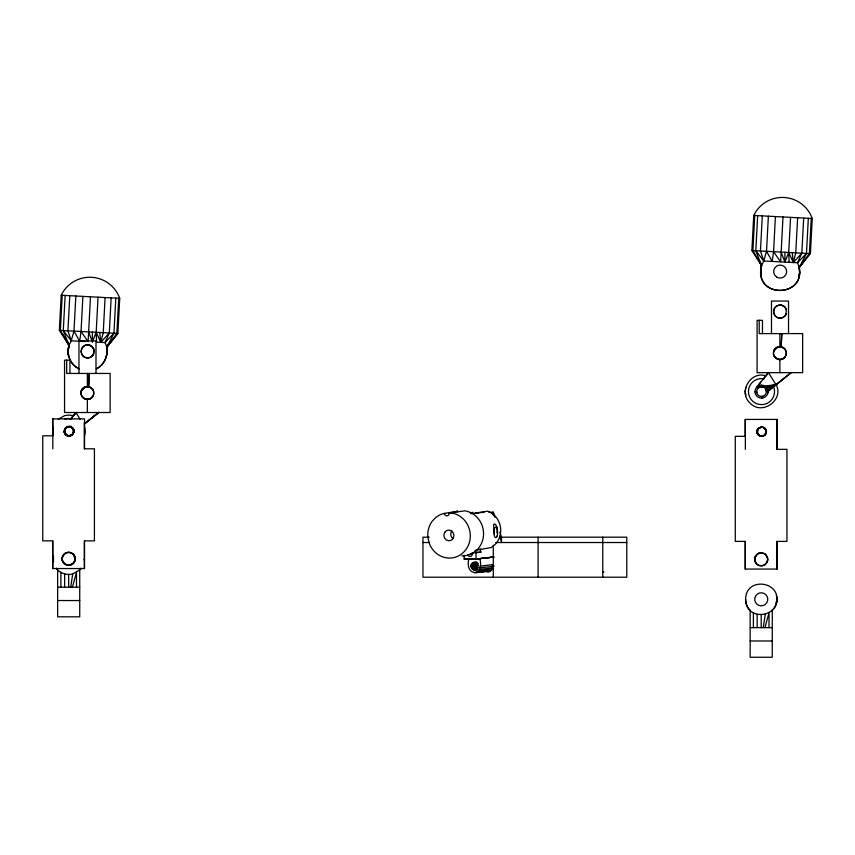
<?xml version="1.0" encoding="UTF-8"?>
<svg xmlns="http://www.w3.org/2000/svg" width="855" height="855" viewBox="0 0 855 855"><rect width="100%" height="100%" fill="white"/><g stroke="black" fill="none" stroke-linecap="round" stroke-linejoin="round"><path stroke-width="1.28" d="M84.356 558.881L84.207 559.961M776.479 602.273C781.299 581.122 745.742 576.388 745.592 599.248C745.859 622.793 781.94 617.054 776.351 595.272M98.036 297.187L96.188 332.296L92.34 341.904L92.404 332.093M790.565 217.373L788.716 252.482L784.869 262.09L784.933 252.278M65.215 433.058L65.301 428.975L68.09 426.763C63.078 427.895 64.275 435.997 69.341 435.761C74.075 433.816 73.498 434.18 69.02 435.772C74.898 435.922 74.791 426.207 68.838 426.581L70.473 426.698L67.652 426.763L65.514 428.013A4.884 4.884 0 0 0 64.745 429.028M757.744 433.592L757.487 432.929L759.678 435.74M62.191 557.706L62.501 561.062L64.424 563.819L63.323 562.569M75.026 559.929L73.915 555.066M90.47 296.792L88.118 341.679L81.043 331.494L82.892 296.386M782.998 216.967L780.647 261.865L773.572 251.68L775.421 216.572M79.323 368.89C70.538 365.171 66.156 354.355 69.041 345.399L59.358 330.351L61.207 295.242L119.721 298.331L117.872 333.439L106.725 347.301C108.307 355.744 104.139 364.871 96.369 368.815M62.212 295.296L60.352 330.404L69.041 345.399L68.122 350.411M75.838 296.012L73.99 331.12L71.222 340.792L69.041 345.399L63.281 330.554L65.13 295.445M69.779 295.691L67.93 330.8L71.222 340.792L85.703 341.551M88.653 386.759L89.209 373.453M105.09 297.561L103.241 332.67L100.783 342.353L96.188 332.296L96.562 342.128L105.005 342.577L113.95 333.236L115.799 298.128M96.519 368.783C105.817 364.102 109.857 351.822 105.005 342.577L109.301 332.99L111.15 297.882M118.727 298.277L116.868 333.386L106.725 347.301L113.95 333.236M803.679 218.068L801.83 253.166L797.533 262.752C811.384 296.803 753.287 301.388 761.57 265.584L751.887 250.536L753.736 215.428A31.742 31.742 0 0 1 812.25 218.517L810.401 253.625L799.254 267.487C805.057 298.566 754.078 297.572 761.26 266.963M754.741 215.481L752.881 250.59L761.57 265.584L760.651 270.597M768.367 216.197L766.518 251.306L763.75 260.978L761.57 265.584L755.809 250.739L757.658 215.631M762.307 215.877L760.458 250.985L763.75 260.978L797.533 262.752L806.479 253.411L808.328 218.303M781.855 334.187L781.181 346.895L781.737 333.6L759.208 333.6L759.208 320.315M797.619 217.747L795.77 252.845L793.312 262.538L788.716 252.482L789.09 262.314M811.256 218.463L809.396 253.572L799.254 267.487L806.479 253.411M799.575 272.649L799.19 267.562L800.398 265.21M88.578 386.749L89.326 374.041M67.556 341.626C70.719 345.912 66.861 350.721 68.432 355.413C69.854 361.131 73.615 366.517 79.162 368.847M761.495 265.787L760.084 261.812M65.311 433.987L64.339 431.476L65.311 428.366M757.84 434.511C752.934 428.045 766.24 423.62 766.508 431.593M70.42 426.698C73.316 427.286 74.823 430.835 73.423 433.378M763.002 427.233L761.367 427.105C767.32 426.731 767.427 436.456 761.548 436.307C765.834 435.035 766.753 433.998 762.029 436.307C758.973 436.702 756.173 433.603 757.006 430.621M476.064 562.729C483.428 577.959 460.866 564.642 476.182 562.216L476.972 562.622L475.262 562.333M468.85 558.646C464.5 576.901 484.7 577.093 479.847 558.646L493.1 556.99M58.247 419.196L64.691 415.616L68.902 415.06L73.412 415.722L75.988 412.313L70.473 419.132M68.902 435.761C62.768 435.965 63.163 425.929 69.276 426.581M64.788 431.283L65.023 429.819M73.423 432.256L73.509 431.059M73.947 431.059L73.38 433.378M757.551 433.004L757.829 429.509L760.576 427.297M761.324 427.105C766.54 426.72 767.715 434.832 762.778 436.114M766.08 431.593L764.808 434.874M52.657 431.369L53.202 427.158L52.657 431.369L53.224 435.58L52.657 431.294M84.666 435.516L85.211 431.294L84.645 427.083M775.955 384.29C784.751 399.691 761.901 416.118 749.985 403.004C738.143 392.231 750.369 370.942 765.642 375.74M89.006 386.802L85.692 386.802L82.817 388.459C75.988 395.063 88.46 404.308 92.896 396.186C96.775 390.115 87.691 383.136 82.817 388.459A6.466 6.413 -90 0 0 81.802 389.784L81.161 391.334A6.402 6.402 0 0 0 87.349 399.392L87.349 412.516M745.186 391.515L745.731 387.294M767.865 392.958C768.805 388.961 765.268 384.803 761.153 385.113A6.509 6.509 0 0 0 754.997 391.953A6.509 6.509 0 0 0 761.848 398.109A6.509 6.509 0 0 0 768.004 391.269L791.27 372.481M53.063 558.817L53.459 561.853L53.47 555.782M484.903 570.627L485.672 571.311A5.536 4.66 90 0 0 490.257 571.311L491.935 569.355L492.395 565.305M776.735 600.392L776.34 603.363A15.647 15.647 0 0 1 772.279 610.374L772.257 657.249L750.166 657.249L750.166 610.363M81.043 331.494L79.675 341.241L73.99 331.12M773.572 251.68L772.204 261.416L766.518 251.306M776.885 599.323L776.34 603.363L776.629 601.172M757.274 431.818L757.551 430.343M70.709 587.203L72.728 573.972L79.729 569.922A15.647 15.647 0 0 0 81.097 568.404M763.237 627.634L765.257 614.403M62.34 333.845L68.988 345.313L68.037 350.326L68.432 355.413M798.634 277.661L799.575 272.563M106.106 357.476L107.046 352.463L106.661 347.387L108.478 343.849M71.82 435.099L72.547 434.49M764.349 435.633L765.075 435.024M72.386 587.203L76.49 572.412L76.49 587.203M764.915 627.634L769.019 612.843L769.019 627.634M62.18 557.706L63.591 554.649L65.611 553.1M71.852 564.428L73.605 562.985L75.005 559.929M91.731 418.084L98.614 412.559L84.613 423.738L98.742 412.334L84.527 423.877M784.259 378.134L776.137 384.729L791.142 372.705M766.347 391.355L768.004 391.269L776.062 384.707M757.402 430.621L758.588 428.537L760.619 427.297M764.124 427.66L766.326 430.407L765.952 433.902L766.347 432.78M93.494 354.066L92.201 356.054L93.013 354.996M786.023 314.213L784.73 316.19A6.509 6.509 0 0 1 775.517 316.19A6.509 6.509 0 0 1 775.517 306.988A6.509 6.509 0 0 1 784.73 306.988L785.542 308.035M93.729 353.5L93.238 354.707A6.594 6.541 -90 0 1 87.595 357.956L85.906 357.732A6.562 6.498 -90 0 1 81.952 354.707L81.086 351.448L81.962 348.188A6.562 6.498 -90 0 1 85.917 345.046M496.947 532.825L497.268 527.588L495.558 524.553A5.771 1.999 69.3 0 0 493.591 524.885L494.436 534.076M786.258 313.646L785.766 314.843A6.594 6.541 -90 0 1 780.123 318.103L778.435 317.878A6.562 6.498 -90 0 1 774.48 314.843L773.615 311.594L774.491 308.334A6.562 6.498 -90 0 1 778.445 305.299L780.123 305.085A6.594 6.541 -90 0 1 784.73 306.988A6.594 6.541 90 0 0 780.123 305.085M93.387 354.323L93.89 349.759L92.383 347.077M785.916 314.469L786.418 309.905L784.911 307.223M765.909 433.902L766.283 430.407L764.37 427.842M64.435 430.097C65.172 427.179 68.828 425.566 71.414 427.244M756.964 430.621L759.08 427.778L761.805 427.105M487.895 569.729L493.228 568.554M62.704 556.081L65.055 553.42M757.423 554.029L754.709 558.23L755.852 563.103M756.173 555.184L755.264 556.616A6.295 6.081 90 0 0 755.061 561.596M764.926 564.674L767.031 562.077M65.354 428.975L66.059 428.002M757.391 429.509L757.84 428.889M72.28 434.34L73.38 432.256L72.237 434.34L70.249 435.59L72.119 434.479M799.19 267.562L806.254 257.879M81.161 391.334L84.143 387.443A6.466 6.413 -90 0 1 87.349 386.588A6.466 6.413 90 0 1 92.896 389.784M80.969 568.308L79.729 569.922L79.729 616.818L57.638 616.818L57.638 569.922L56.387 568.308M776.671 347.59L773.69 351.48C771.263 359.335 784.227 362.819 786.055 354.793C788.492 346.927 775.517 343.454 773.69 351.48L775.346 348.605A6.402 6.402 0 0 0 777.687 359.153A6.402 6.402 0 0 0 786.258 352.57A6.402 6.402 0 0 0 776.671 347.59L774.331 349.93L778.221 346.948L781.534 346.948M757.829 429.509L758.588 428.537M106.661 347.387L117.872 333.439L59.358 330.351M70.431 419.335L76.309 412.602M759.058 384.141L760.629 382.196M763.002 379.267L768.517 372.459M767.694 389.591L776.041 384.836L768.485 372.662L756.654 387.262L758.417 387.881M765.941 375.869L768.485 372.748M109.301 332.99L100.783 342.353L99.714 332.477M801.83 253.166L793.312 262.538L792.243 252.663M82.582 389.004L84.143 387.443A6.402 6.402 0 0 1 93.526 391.334A6.402 6.402 0 0 1 87.349 399.392A6.466 6.413 -90 0 1 81.802 396.196M73.594 562.985L69.18 565.294L64.478 563.819M766.123 563.52C764.103 566.373 758.246 566.801 755.799 563.092M757.947 386.15C754.602 389.207 762.5 385.263 763.942 387.379M756.771 387.155L776.073 384.632L773.476 386.738L773.893 387.636A13.017 13.017 0 0 1 762.126 404.618L758.748 404.34A13.017 13.017 0 0 1 760.865 378.605L764.252 378.883M82.775 389.046L85.692 386.802M766.219 390.35A4.884 4.884 0 0 0 762.767 386.898L760.234 386.888L758.043 388.159A4.884 4.884 0 0 0 759.635 396.122A4.884 4.884 0 0 0 766.379 391.611L765.727 389.175M470.955 513.748L472.794 512.38L470.175 512.818M475.07 550.396L491.091 547.563L494.767 544.838A20.007 18.725 80.6 0 0 491.849 513.235L487.735 511.162L471.671 513.588M776.308 348.049L778.221 346.948M64.841 553.495C68.197 551.08 73.391 552.651 74.759 556.573M758.919 553.238A6.509 6.509 0 0 0 756.985 564.343A6.509 6.509 0 0 0 767.576 560.463A6.509 6.509 0 0 0 758.919 553.238L757.37 554.019L758.139 553.634M762.735 436.114L764.648 435.013M73.69 432.737A4.884 4.884 0 0 0 73.851 431.465L73.69 430.204A4.884 4.884 0 0 0 70.238 426.752L66.53 427.244L71.328 426.228M66.53 427.244L67.705 426.752M759.058 387.379L760.234 386.898M488.237 569.184L485.565 570.937L481.547 571.984M766.956 388.063L776.041 384.836L765.856 386.77M444.44 513.395L440.763 514.389L435.975 517.264L432.074 521.379A22.679 21.225 80.6 0 0 427.97 538.052L429.434 543.78A22.679 21.225 80.6 0 0 465.986 549.476A22.679 21.225 80.6 0 0 451.664 513.021L449.121 512.989A2.512 2.351 80.6 0 1 447.037 515.843A2.512 2.351 80.6 0 1 444.44 513.395L457.703 511.194A2.512 2.351 80.6 0 0 457.82 511.867M454.026 512.188L457.703 511.194M758.877 553.238C764.039 551.112 769.607 557.086 767.042 562.077A6.316 6.113 90 0 0 767.288 557.107L765.289 554.35M449.121 512.989L464.928 510.83A22.679 21.225 80.6 0 1 483.502 535.337A22.679 21.225 80.6 0 1 461.882 555.857M85.906 345.163L87.595 344.939A6.594 6.541 -90 0 1 92.201 346.841L93.013 347.899M68.966 436.349L70.238 436.189A4.884 4.884 0 0 1 64.745 433.913M761.495 396.496L762.767 396.325M56.28 568.351A15.647 15.647 0 0 0 57.627 569.89C61.56 573.758 67.385 575.297 72.728 573.972M66.476 426.624L70.046 426.239M757.99 386.962L763.633 386.193M473.552 562.333L474.482 562.216M472.762 562.729L476.62 562.248M472.088 563.37L476.032 562.879M476.759 563.37L477.646 563.253M471.575 564.193L478.148 563.37M471.265 565.155L477.838 564.343M477.635 565.155L478.501 565.048M471.169 566.192L477.742 565.369M471.297 567.228L477.87 566.405M479.965 566.192L493.111 564.557M471.639 568.19L478.212 567.367M479.805 567.923L494.265 566.117M472.174 569.024L477.432 568.361M472.868 569.654L478.127 569.003M473.67 570.061L477.614 569.569M479.281 569.526L492.384 567.891M478.426 570.905L491.646 569.259M477.09 572.134L491.764 570.157M475.989 572.636L490.449 570.83M474.568 572.861L487.788 571.204M480.147 548.803A24.186 8.454 89.8 0 0 480.905 552.191L475.989 552.715L476.085 558.978L493.976 557.097L476.085 558.978L464.222 559.031L464.158 555.269M471.821 558.742L464.222 559.031L466.777 558.764M490.909 512.551L493.282 512.305L494.927 517.286M472.58 553.741L470.015 554.008L472.216 554.008C472.601 556.851 468.294 557.642 467.899 554.692M473.307 558.732L470.154 558.999L479.847 558.646M464.222 559.031L468.187 558.71M754.997 391.953L756.654 391.868M484.048 512.348L475.498 512.968L478.715 512.957M488.996 512.327L493.282 512.305L494.308 516.089M474.322 552.223L480.905 552.191M472.035 552.725L475.989 552.715M781.855 333.6L802.663 333.6L802.663 372.662L757.092 372.662L757.092 320.315L762.468 320.315L762.468 333.6M72.878 428.772L71.104 427.137L71.713 427.575M765.364 429.306L765.845 430.407M52.828 435.794L42.75 435.794L42.75 540.873L52.828 540.873L52.828 568.543M745.357 436.328L735.279 436.328L735.279 541.397L745.357 541.397L745.357 569.067M429.178 537.186L422.958 537.186L422.958 577.211L626.779 577.211L626.779 537.186L500.934 537.186M422.958 542.519L429.584 542.519M495.718 542.519L626.779 542.519M777.067 569.067L745.165 569.067L745.165 541.397M602.764 571.867L603.876 571.867M57.638 587.203L79.729 587.203M57.638 600.541L79.729 600.541M750.166 627.634L772.257 627.634M750.166 640.972L772.257 640.972M753.736 215.428L812.25 218.517M751.887 250.536L810.401 253.625M71.724 418.747L68.336 418.469A13.017 13.017 0 0 0 64.991 419.068M756.878 431.818L758.31 435.035L762.029 436.307M761.591 436.307L759.229 435.74M69.501 435.772L66.701 435.216M766.251 390.649L768.004 391.269M69.982 426.698L71.147 427.137M68.315 435.644L66.177 434.511M758.706 435.035L760.79 436.178M71.841 427.318L72.205 427.575C70.847 426.463 74.791 429.723 73.979 431.059M764.381 553.741L765.343 554.35M764.242 428.109L763.633 427.66M764.071 427.66L764.733 428.109M759.721 435.74L757.487 432.929M66.754 435.216L65.023 433.571L64.349 431.283M66.22 434.511L65.001 432.545M65.023 432.47L65.461 433.571L65.215 432.983M755.809 250.739L763.75 260.978M63.281 330.554L71.222 340.792M72.557 427.842L73.754 429.873M761.57 265.584L760.565 270.511L760.961 275.588M80.081 419.164L75.956 412.602M73.359 429.873L72.835 428.772L73.551 431.059M73.199 429.028L73.69 430.204M756.942 432.395L756.867 432.01M64.414 431.861L64.339 431.476M781.139 252.075L784.869 262.09M88.61 331.89L92.34 341.904M757.744 433.517L757.947 434.105M499.886 532.205L501.543 537.186L501.543 542.519L499.822 536.224M761.239 386.716L761.153 385.113M756.611 391.611L756.782 392.873M745.186 391.483L745.752 395.726M64.082 431.465L64.253 432.737A4.884 4.884 0 0 1 64.253 430.204M745.453 393.439L745.603 394.583M745.592 599.248L746.116 603.299A15.647 15.647 0 0 0 750.156 610.32M52.925 433.303L53.074 434.436M760.843 272.927L760.961 274.487M68.315 352.741L68.432 354.312M760.651 270.511L761.057 275.673M68.122 350.326L68.528 355.498M761.752 396.464L761.848 398.109M493.314 514.966L493.282 512.305L493.292 514.934M788.524 333.6L788.524 301.046L771.488 301.046L771.488 333.6M779.878 333.6L779.878 346.724A6.466 6.413 90 0 1 785.424 349.93M779.878 372.662L779.878 359.538A6.466 6.413 -90 0 1 774.331 356.332M777.067 449.345L777.067 419.42L745.165 419.42L745.165 436.328M777.067 541.397L776.992 569.067M776.864 419.42L776.864 449.345L786.953 449.345L786.953 541.397L776.864 541.397L776.864 569.067M761.207 614.937L761.207 627.634M757.167 614.403L757.167 627.634M753.394 612.843L753.394 627.634M745.357 419.42L745.357 449.345M602.764 537.186L602.764 577.211M538.094 537.186L538.094 577.211M493.282 545.191L493.282 577.211M95.995 373.453L95.995 340.91L78.959 340.91L78.959 373.453M87.349 373.453L87.349 386.588M84.538 448.811L84.538 418.886L52.636 418.886L52.636 435.794M84.538 540.873L84.538 568.543L52.636 568.543L52.636 540.873M84.335 422.787L84.335 448.811L94.424 448.811L94.424 540.873L84.335 540.873L84.335 568.543M69.939 373.453L69.939 360.169L64.563 360.169L64.563 412.516L110.135 412.516L110.135 373.453L66.679 373.453L66.679 360.169M68.678 574.507L68.678 587.203M64.638 573.972L64.638 587.203M60.865 572.412L60.865 587.203M52.828 418.886L52.828 448.811M774.331 349.791A6.466 6.413 -90 0 1 775.346 348.466M776.671 347.451A6.466 6.413 -90 0 1 779.878 346.596M785.424 356.471A6.466 6.413 90 0 1 779.878 359.666M61.207 295.242A31.742 31.742 0 0 1 119.721 298.331M73.199 433.913A4.884 4.884 0 0 1 71.414 435.697M87.595 344.939A6.594 6.541 90 0 1 92.201 346.841M92.896 396.196A6.466 6.413 90 0 1 87.349 399.392M74.738 556.573A6.509 6.509 0 0 0 64.018 554.232A6.509 6.509 0 0 0 66.423 564.941A6.509 6.509 0 0 0 75.112 558.23A6.316 6.113 90 0 1 74.556 561.553M62.533 561.062A6.295 6.081 90 0 1 62.736 556.081M452.915 538.597A5.333 4.991 80.6 0 1 451.675 531.147M798.88 276.304L799.136 274.947L798.88 276.304M82.817 388.459L81.802 389.784A6.402 6.402 0 0 1 82.817 388.459M786.418 309.905L785.766 308.334L786.418 309.905M93.89 349.759L93.238 348.188L93.89 349.759M767.651 598.201L767.149 596.576A6.509 6.509 0 0 0 754.826 600.424L755.328 602.048A6.509 6.509 0 0 0 767.651 598.201M75.122 557.77L74.62 556.145A6.509 6.509 0 0 0 62.297 559.993L62.8 561.617A6.509 6.509 0 0 0 75.122 557.77M776.607 277.041A6.509 6.509 0 0 0 786.653 271.922A6.509 6.509 0 0 0 777.195 265.777A6.509 6.509 0 0 0 776.607 277.041M84.079 356.856A6.509 6.509 0 0 0 94.125 351.747A6.509 6.509 0 0 0 84.666 345.602A6.509 6.509 0 0 0 84.079 356.856M497.15 535.978A5.333 1.86 -90 0 0 496.167 527.182A5.333 1.86 -90 0 0 494.008 534.033A5.333 1.86 -90 0 0 497.15 535.978M444.803 532.291A5.333 4.991 80.6 0 0 448.48 540.723A5.333 4.991 80.6 0 0 453.439 533.274A5.333 4.991 80.6 0 0 444.803 532.291"/></g></svg>
